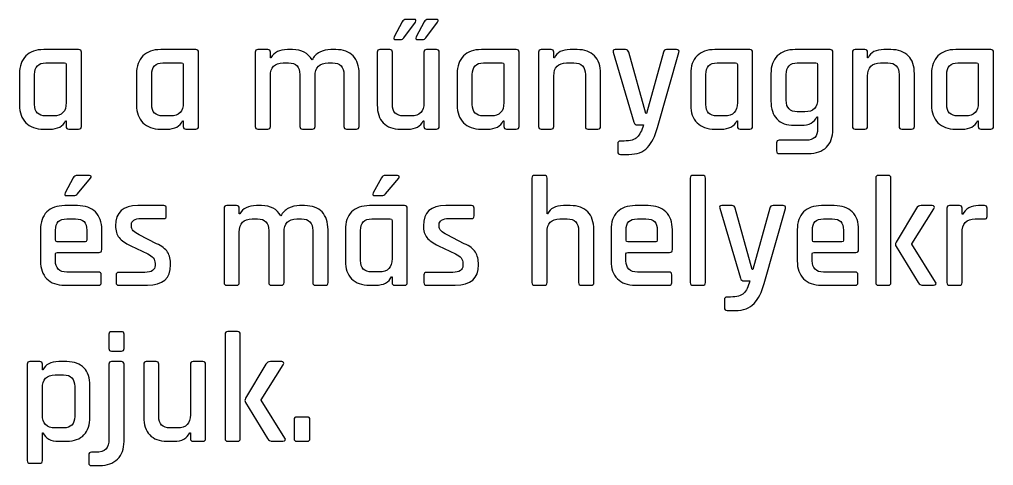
# Model space of a CAD drawing. Extents: x 5 to 177, y 88 to 167.
# Drawn here: x 111.56 to 140.18, y 107.85 to 120.96 of the extents above; entities that cross this region are included whole.
import ezdxf

# ---------------------------------------------------------------- set-up
doc = ezdxf.new("R2010")
doc.units = 0
doc.layers.add('Layer_1', color=7, linetype='CONTINUOUS')

msp = doc.modelspace()

# ---------------------------------------------------------------- linework, layer by layer
at = {"layer": 'Layer_1', "color": 7}
for points in [[(122.804702, 120.885064), (122.575396, 120.444644)], [(122.855411, 120.421491), (123.194408, 120.880102)], [(123.162438, 120.958376), (122.923763, 120.958376), (122.923763, 120.958376)], [(123.456237, 120.885064), (123.22197, 120.444644)], [(123.506397, 120.421491), (123.845947, 120.880102)], [(123.809015, 120.958376), (123.575298, 120.958376), (123.575298, 120.958376)], [(122.607366, 120.36637), (122.759501, 120.36637)], [(123.258902, 120.36637), (123.406075, 120.36637)], [(113.302852, 120.073124), (112.275386, 120.073124), (112.275386, 120.073124)], [(113.384982, 117.812039), (113.384982, 119.994853)], [(116.742436, 120.073124), (115.714969, 120.073124), (115.714969, 120.073124)], [(116.824565, 117.812039), (116.824565, 119.994853)], [(118.489786, 119.994853), (118.489786, 117.812039)], [(118.856345, 120.073124), (118.567508, 120.073124), (118.567508, 120.073124)], [(118.952258, 119.830038), (118.934619, 119.830038), (118.934619, 119.994853)], [(119.590013, 120.073124), (119.438428, 120.073124)], [(120.856155, 120.073124), (120.709532, 120.073124)], [(122.075442, 119.995403), (122.075442, 118.444835)], [(122.442551, 120.073124), (122.153714, 120.073124), (122.153714, 120.073124)], [(122.520273, 118.463574), (122.520273, 119.995403)], [(123.446867, 119.995403), (123.446867, 118.513736)], [(123.813976, 120.073124), (123.524589, 120.073124)], [(123.896106, 117.812039), (123.896106, 119.995403)], [(126.161602, 120.073124), (125.134686, 120.073124), (125.134686, 120.073124)], [(126.244285, 117.812039), (126.244285, 119.994853)], [(126.817549, 119.994853), (126.817549, 117.812039)], [(127.184658, 120.073124), (126.89582, 120.073124), (126.89582, 120.073124)], [(127.280568, 119.830038), (127.26293, 119.830038), (127.26293, 119.994853)], [(127.945885, 120.073124), (127.744141, 120.073124)], [(129.004771, 119.994853), (129.615517, 117.936061)], [(129.37188, 120.073124), (129.064853, 120.073124), (129.064853, 120.073124)], [(130.482027, 119.994853), (129.982076, 118.19734), (129.963333, 118.19734), (129.463382, 119.994853)], [(130.312253, 117.78448), (130.940638, 119.990442)], [(130.867325, 120.073124), (130.573529, 120.073124)], [(133.022577, 120.073124), (131.995664, 120.073124), (131.995664, 120.073124)], [(133.104709, 117.812039), (133.104709, 119.994853)], [(135.380126, 120.073124), (134.352659, 120.073124), (134.352659, 120.073124)], [(135.462258, 117.724948), (135.462258, 119.995403)], [(136.036073, 119.994853), (136.036073, 117.812039)], [(136.402631, 120.073124), (136.113794, 120.073124), (136.113794, 120.073124)], [(136.498542, 119.830038), (136.480903, 119.830038), (136.480903, 119.994853)], [(137.163858, 120.073124), (136.962114, 120.073124)], [(140.099079, 120.073124), (139.071615, 120.073124), (139.071615, 120.073124)], [(140.181211, 117.812039), (140.181211, 119.994853)], [(112.339326, 119.683415), (112.885031, 119.683415)], [(112.339326, 119.683415), (112.339326, 119.683415)], [(112.935743, 119.637114), (112.935743, 118.513736)], [(115.778909, 119.683415), (116.324614, 119.683415)], [(115.778909, 119.683415), (115.778909, 119.683415)], [(116.375327, 119.637114), (116.375327, 118.513736)], [(119.310548, 119.683415), (119.470952, 119.683415)], [(120.630707, 119.683415), (120.764102, 119.683415)], [(125.198629, 119.683415), (125.744331, 119.683415)], [(125.198629, 119.683415), (125.198629, 119.683415)], [(125.795044, 119.637114), (125.795044, 118.513736)], [(127.638858, 119.683415), (127.853832, 119.683415)], [(132.059604, 119.683415), (132.605309, 119.683415)], [(132.059604, 119.683415), (132.059604, 119.683415)], [(132.656021, 119.637114), (132.656021, 118.513736)], [(134.417153, 119.683415), (134.962305, 119.683415)], [(134.417153, 119.683415), (134.417153, 119.683415)], [(135.013017, 119.637664), (135.013017, 118.628389)], [(136.856831, 119.683415), (137.071806, 119.683415)], [(139.136106, 119.683415), (139.681258, 119.683415)], [(139.136106, 119.683415), (139.136106, 119.683415)], [(139.73197, 119.637114), (139.73197, 118.513736)], [(111.564318, 119.362057), (111.564318, 118.444835)], [(112.009149, 118.463574), (112.009149, 119.343868)], [(115.003902, 119.362057), (115.003902, 118.444835)], [(115.448732, 118.463574), (115.448732, 119.343868)], [(119.801129, 119.343868), (119.801129, 117.812039)], [(121.09428, 119.343868), (121.09428, 117.812039)], [(121.543521, 117.812039), (121.543521, 119.362057)], [(124.423619, 119.362057), (124.423619, 118.444835)], [(124.868452, 118.463574), (124.868452, 119.343868)], [(128.188971, 119.343868), (128.188971, 117.812039)], [(128.638763, 117.812039), (128.638763, 119.362057)], [(131.284596, 119.362057), (131.284596, 118.444835)], [(131.729426, 118.463574), (131.729426, 119.343868)], [(133.641592, 119.362057), (133.641592, 118.559487)], [(134.091384, 118.582638), (134.091384, 119.343868)], [(137.406944, 119.343868), (137.406944, 117.812039)], [(137.856736, 117.812039), (137.856736, 119.362057)], [(138.360548, 119.362057), (138.360548, 118.444835)], [(138.805928, 118.463574), (138.805928, 119.343868)], [(118.934619, 117.812039), (118.934619, 119.293706)], [(120.250368, 117.812039), (120.250368, 119.284336)], [(127.26293, 117.812039), (127.26293, 119.293706)], [(136.480903, 117.812039), (136.480903, 119.293706)], [(134.637089, 118.243091), (134.417153, 118.243091)], [(112.559812, 118.124027), (112.339326, 118.124027)], [(112.917551, 117.977404), (112.935743, 117.977404), (112.935743, 117.812039)], [(115.999395, 118.124027), (115.778909, 118.124027)], [(116.357135, 117.977404), (116.375327, 117.977404), (116.375327, 117.812039)], [(123.070936, 118.124027), (122.850453, 118.124027)], [(123.428675, 117.977404), (123.446867, 117.977404), (123.446867, 117.812039)], [(125.419115, 118.124027), (125.198629, 118.124027)], [(125.776855, 117.977404), (125.795044, 117.977404), (125.795044, 117.812039)], [(132.27954, 118.124027), (132.059604, 118.124027)], [(132.637279, 117.977404), (132.656021, 117.977404), (132.656021, 117.812039)], [(134.994825, 118.096465), (135.013017, 118.096465), (135.013017, 117.748099)], [(139.356042, 118.124027), (139.136106, 118.124027)], [(139.713781, 117.977404), (139.73197, 117.977404), (139.73197, 117.812039)], [(112.275386, 117.734318), (112.453979, 117.734318)], [(113.013465, 117.734318), (113.302852, 117.734318)], [(115.714969, 117.734318), (115.893562, 117.734318)], [(116.453048, 117.734318), (116.742436, 117.734318)], [(118.567508, 117.734318), (118.856345, 117.734318)], [(119.87885, 117.734318), (120.168238, 117.734318)], [(121.172001, 117.734318), (121.465797, 117.734318)], [(122.759501, 117.734318), (122.965103, 117.734318)], [(123.524589, 117.734318), (123.813976, 117.734318)], [(125.134686, 117.734318), (125.313282, 117.734318)], [(125.872765, 117.734318), (126.161602, 117.734318)], [(126.89582, 117.734318), (127.184658, 117.734318)], [(128.266692, 117.734318), (128.55608, 117.734318)], [(129.711427, 117.85779), (129.894982, 117.85779)], [(131.995664, 117.734318), (132.174257, 117.734318)], [(132.733742, 117.734318), (133.022577, 117.734318)], [(134.325651, 117.84897), (134.531806, 117.84897)], [(136.113794, 117.734318), (136.402631, 117.734318)], [(137.484666, 117.734318), (137.774053, 117.734318)], [(139.071615, 117.734318), (139.250759, 117.734318)], [(139.810242, 117.734318), (140.099079, 117.734318)], [(129.326129, 117.385398), (129.220846, 117.385398)], [(133.806957, 117.330827), (133.806957, 117.092152)], [(134.678428, 117.408549), (133.885229, 117.408549)], [(129.143125, 117.303268), (129.143125, 117.069001)], [(129.220846, 116.99128), (129.463382, 116.99128)], [(133.885229, 117.018839), (134.74678, 117.018839)], [(113.144653, 116.298952), (112.905977, 115.858533)], [(113.617045, 116.372265), (113.263714, 116.372265), (113.263714, 116.372265)], [(113.268125, 115.83538), (113.653423, 116.293991)], [(122.197814, 116.298952), (121.958585, 115.858533)], [(122.670203, 116.372265), (122.311914, 116.372265), (122.311914, 116.372265)], [(122.321286, 115.83538), (122.706584, 116.293991)], [(126.61856, 116.293991), (126.61856, 113.225928)], [(126.985669, 116.372265), (126.696831, 116.372265), (126.696831, 116.372265)], [(127.081579, 115.243927), (127.06339, 115.243927), (127.06339, 116.293991)], [(131.273573, 116.293991), (131.273573, 113.225928)], [(131.640131, 116.372265), (131.351844, 116.372265), (131.351844, 116.372265)], [(131.718403, 113.225928), (131.718403, 116.293991)], [(136.721785, 116.293991), (136.721785, 113.225928)], [(137.089444, 116.372265), (136.800057, 116.372265), (136.800057, 116.372265)], [(137.166615, 113.225928), (137.166615, 116.293991)], [(112.942909, 115.780259), (113.158434, 115.780259)], [(121.996067, 115.780259), (122.211592, 115.780259)], [(113.268125, 115.487013), (112.892197, 115.487013), (112.892197, 115.487013)], [(115.804267, 115.487013), (115.043037, 115.487013), (115.043037, 115.487013)], [(115.877577, 115.184395), (115.877577, 115.408742)], [(117.574771, 115.408742), (117.574771, 113.225928)], [(117.94188, 115.487013), (117.653043, 115.487013), (117.653043, 115.487013)], [(118.037791, 115.243927), (118.019601, 115.243927), (118.019601, 115.408742)], [(118.675548, 115.487013), (118.523964, 115.487013)], [(119.941137, 115.487013), (119.794514, 115.487013)], [(122.876358, 115.487013), (121.848894, 115.487013), (121.848894, 115.487013)], [(122.95849, 113.225928), (122.95849, 115.409292)], [(124.848056, 115.487013), (124.086826, 115.487013), (124.086826, 115.487013)], [(124.921368, 115.184395), (124.921368, 115.408742)], [(127.746345, 115.487013), (127.545152, 115.487013)], [(130.030031, 115.487013), (129.654653, 115.487013), (129.654653, 115.487013)], [(132.135674, 115.408742), (132.745869, 113.34995)], [(132.50223, 115.487013), (132.195203, 115.487013), (132.195203, 115.487013)], [(133.61293, 115.408742), (133.112978, 113.611229), (133.094236, 113.611229), (132.594285, 115.408742)], [(133.442603, 113.198369), (134.071541, 115.404331)], [(133.997677, 115.487013), (133.703881, 115.487013)], [(135.501944, 115.487013), (135.126016, 115.487013), (135.126016, 115.487013)], [(137.919023, 115.4137), (137.3182, 114.409387)], [(138.478508, 113.239709), (137.781219, 114.349305), (137.781219, 114.368047), (138.427796, 115.394961)], [(138.382595, 115.487013), (138.051867, 115.487013), (138.051867, 115.487013)], [(138.813094, 115.408742), (138.813094, 113.225928)], [(139.180203, 115.487013), (138.891368, 115.487013), (138.891368, 115.487013)], [(139.276116, 115.234557), (139.257924, 115.234557), (139.257924, 115.408742)], [(139.913871, 115.487013), (139.744097, 115.487013)], [(139.992145, 115.170617), (139.992145, 115.408742)], [(112.956687, 115.097304), (113.208593, 115.097304)], [(112.956687, 115.097304), (112.956687, 115.097304)], [(115.13509, 115.106123), (115.804267, 115.106123)], [(118.39608, 115.097304), (118.555934, 115.097304)], [(119.716242, 115.097304), (119.849084, 115.097304)], [(121.912834, 115.097304), (122.458536, 115.097304)], [(121.912834, 115.097304), (121.912834, 115.097304)], [(122.509249, 115.051553), (122.509249, 113.927625)], [(124.178881, 115.106123), (124.848056, 115.106123)], [(127.439318, 115.097304), (127.654843, 115.097304)], [(129.718593, 115.097304), (129.971049, 115.097304)], [(129.718593, 115.097304), (129.718593, 115.097304)], [(135.189956, 115.097304), (135.442412, 115.097304)], [(135.189956, 115.097304), (135.189956, 115.097304)], [(139.638814, 115.097304), (139.913871, 115.097304)], [(112.18168, 114.775946), (112.18168, 113.858724)], [(112.62651, 114.468919), (112.62651, 114.762165)], [(113.53877, 114.762165), (113.53877, 114.468919)], [(113.983603, 114.193862), (113.983603, 114.775946)], [(114.850664, 114.881779), (114.850664, 114.931939)], [(118.886661, 114.757757), (118.886661, 113.225928)], [(120.179812, 114.757757), (120.179812, 113.225928)], [(120.629053, 113.225928), (120.629053, 114.775946)], [(121.138377, 114.775946), (121.138377, 113.858724)], [(121.583207, 113.877463), (121.583207, 114.757757)], [(123.894452, 114.881779), (123.894452, 114.931939)], [(127.989982, 114.757757), (127.989982, 113.225928)], [(128.439223, 113.225928), (128.439223, 114.775946)], [(128.943585, 114.775946), (128.943585, 113.858724)], [(129.388416, 114.468919), (129.388416, 114.762165)], [(130.30123, 114.762165), (130.30123, 114.468919)], [(130.74606, 114.193312), (130.74606, 114.775946)], [(134.414949, 114.775946), (134.414949, 113.858724)], [(134.859779, 114.468919), (134.859779, 114.762165)], [(135.77259, 114.762165), (135.77259, 114.468919)], [(136.217423, 114.193312), (136.217423, 114.775946)], [(115.589293, 114.368047), (115.08438, 114.624912)], [(118.019601, 113.225928), (118.019601, 114.707594)], [(119.335903, 113.225928), (119.335903, 114.698225)], [(124.633081, 114.368047), (124.128169, 114.624912)], [(127.06339, 113.225928), (127.06339, 114.707594)], [(139.257924, 113.225928), (139.257924, 114.680035)], [(113.493019, 114.423168), (112.672261, 114.423168)], [(114.831924, 114.303554), (115.331875, 114.065429)], [(123.875713, 114.303554), (124.375664, 114.065429)], [(130.255478, 114.422618), (129.434167, 114.422618)], [(135.726842, 114.422618), (134.90608, 114.422618)], [(137.3182, 114.285365), (137.964774, 113.225928)], [(112.621548, 113.868093), (112.621548, 114.065429)], [(112.672261, 114.11118), (113.901471, 114.11118)], [(129.383454, 113.868093), (129.383454, 114.065429)], [(129.434167, 114.11118), (130.663377, 114.11118)], [(134.854817, 113.868093), (134.854817, 114.065429)], [(134.90608, 114.11118), (136.13474, 114.11118)], [(115.547953, 113.785411), (115.547953, 113.73029)], [(124.591741, 113.785411), (124.591741, 113.73029)], [(113.882729, 113.533508), (112.956687, 113.533508)], [(113.965411, 113.221519), (113.965411, 113.450825)], [(114.401425, 113.450825), (114.401425, 113.225928)], [(115.249743, 113.524135), (114.479146, 113.524135)], [(122.13332, 113.537916), (121.912834, 113.537916)], [(122.49106, 113.391293), (122.509249, 113.391293), (122.509249, 113.225928)], [(123.445214, 113.450825), (123.445214, 113.225928)], [(124.292981, 113.524135), (123.522935, 113.524135)], [(130.645188, 113.532954), (129.718593, 113.532954)], [(130.727868, 113.221519), (130.727868, 113.450825)], [(136.116548, 113.532954), (135.189956, 113.532954)], [(136.199231, 113.221519), (136.199231, 113.450825)], [(112.892197, 113.148207), (113.882729, 113.148207)], [(114.479146, 113.148207), (115.323056, 113.148207)], [(117.653043, 113.148207), (117.94188, 113.148207)], [(118.964383, 113.148207), (119.25322, 113.148207)], [(120.257536, 113.148207), (120.550782, 113.148207)], [(121.848894, 113.148207), (122.027487, 113.148207)], [(122.58697, 113.148207), (122.876358, 113.148207)], [(123.522935, 113.148207), (124.366844, 113.148207)], [(126.696831, 113.148207), (126.985669, 113.148207)], [(128.067703, 113.148207), (128.356541, 113.148207)], [(129.654653, 113.148207), (130.645188, 113.148207)], [(131.351844, 113.148207), (131.640131, 113.148207)], [(132.84178, 113.271679), (133.025885, 113.271679)], [(135.126016, 113.148207), (136.116548, 113.148207)], [(136.800057, 113.148207), (137.089444, 113.148207)], [(138.120769, 113.148207), (138.418976, 113.148207)], [(138.891368, 113.148207), (139.180203, 113.148207)], [(132.456479, 112.799287), (132.351749, 112.799287)], [(132.273477, 112.717157), (132.273477, 112.48289)], [(132.351749, 112.405169), (132.594285, 112.405169)], [(114.190309, 111.70788), (114.190309, 111.290611)], [(114.561826, 111.781193), (114.263619, 111.781193), (114.263619, 111.781193)], [(114.635139, 111.290611), (114.635139, 111.70788)], [(117.606741, 111.70788), (117.606741, 108.639817)], [(117.97385, 111.786154), (117.685013, 111.786154), (117.685013, 111.786154)], [(118.051572, 108.639817), (118.051572, 111.70788)], [(114.263619, 111.21289), (114.561826, 111.21289)], [(111.79197, 110.822631), (111.79197, 107.993243)], [(112.159079, 110.900902), (111.870242, 110.900902), (111.870242, 110.900902)], [(112.254992, 110.657816), (112.2368, 110.657816), (112.2368, 110.822631)], [(112.952279, 110.900902), (112.718562, 110.900902)], [(114.190309, 110.822631), (114.190309, 108.635408)], [(114.556867, 110.900902), (114.26858, 110.900902), (114.26858, 110.900902)], [(114.635139, 108.557134), (114.635139, 110.822631)], [(115.213364, 110.822631), (115.213364, 109.272612)], [(115.579923, 110.900902), (115.290535, 110.900902), (115.290535, 110.900902)], [(115.657644, 109.291352), (115.657644, 110.822631)], [(116.584236, 110.822631), (116.584236, 109.341514)], [(116.950795, 110.900902), (116.662508, 110.900902)], [(117.034028, 108.639817), (117.034028, 110.822631)], [(118.803979, 110.827589), (118.203156, 109.823276)], [(119.363465, 108.653598), (118.666175, 109.763194), (118.666175, 109.781936), (119.312752, 110.80885)], [(119.267551, 110.900902), (118.936824, 110.900902), (118.936824, 110.900902)], [(112.612729, 110.511193), (112.855815, 110.511193)], [(112.612729, 110.511193), (112.612729, 110.511193)], [(113.635234, 109.272612), (113.635234, 110.189835)], [(112.2368, 109.341514), (112.2368, 110.120933)], [(113.185993, 110.171645), (113.185993, 109.291352)], [(118.203156, 109.699253), (118.84973, 108.639817)], [(119.63411, 109.1993), (119.63411, 108.639817)], [(120.023819, 109.272612), (119.711831, 109.272612), (119.711831, 109.272612)], [(120.097132, 108.639817), (120.097132, 109.1993)], [(112.2368, 107.993243), (112.2368, 108.805182), (112.254992, 108.805182)], [(112.855815, 108.951805), (112.612729, 108.951805)], [(116.208308, 108.951805), (115.988372, 108.951805)], [(116.565494, 108.805182), (116.584236, 108.805182), (116.584236, 108.639817)], [(112.718562, 108.562095), (112.952279, 108.562095)], [(115.896319, 108.562095), (116.103025, 108.562095)], [(116.662508, 108.562095), (116.950795, 108.562095)], [(117.685013, 108.562095), (117.97385, 108.562095)], [(119.005725, 108.562095), (119.303933, 108.562095)], [(119.711831, 108.562095), (120.023819, 108.562095)], [(113.795638, 108.236326), (113.676577, 108.236326)], [(111.870242, 107.915519), (112.159079, 107.915519)], [(113.598302, 108.158055), (113.598302, 107.924341)], [(113.676577, 107.846617), (113.91966, 107.846617)]]:
    msp.add_lwpolyline(points, dxfattribs=at)
for points in [[(122.923763, 120.958376), (122.871905, 120.958376), (122.832571, 120.933747), (122.804702, 120.885064)], [(123.194408, 120.880102), (123.228278, 120.931963), (123.217472, 120.958376), (123.162438, 120.958376)], [(123.575298, 120.958376), (123.51709, 120.958376), (123.477757, 120.933747), (123.456237, 120.885064)], [(123.845947, 120.880102), (123.879108, 120.931963), (123.867223, 120.958376), (123.809015, 120.958376)], [(122.575396, 120.444644), (122.54788, 120.392433), (122.55833, 120.36637), (122.607366, 120.36637)], [(122.759501, 120.36637), (122.799012, 120.36637), (122.83107, 120.384805), (122.855411, 120.421491)], [(123.22197, 120.444644), (123.197628, 120.392433), (123.209866, 120.36637), (123.258902, 120.36637)], [(123.406075, 120.36637), (123.445589, 120.36637), (123.479233, 120.384805), (123.506397, 120.421491)], [(112.275386, 120.073124), (112.048902, 120.073124), (111.874102, 120.011191), (111.75063, 119.887366)], [(113.384982, 119.994853), (113.384982, 120.046711), (113.357886, 120.073124), (113.302852, 120.073124)], [(115.714969, 120.073124), (115.488486, 120.073124), (115.313686, 120.011191), (115.190214, 119.887366)], [(116.824565, 119.994853), (116.824565, 120.046711), (116.797469, 120.073124), (116.742436, 120.073124)], [(118.567508, 120.073124), (118.515297, 120.073124), (118.489786, 120.046711), (118.489786, 119.994853)], [(118.934619, 119.994853), (118.934617, 120.046711), (118.907851, 120.073124), (118.856345, 120.073124)], [(119.438428, 120.073124), (119.203126, 120.073124), (119.040806, 119.991963), (118.952258, 119.830038)], [(120.158868, 119.770506), (120.04598, 119.972295), (119.856007, 120.073124), (119.590013, 120.073124)], [(120.383763, 119.994853), (120.282868, 119.942994), (120.207905, 119.868225), (120.158868, 119.770506)], [(120.709532, 120.073124), (120.593115, 120.073124), (120.484305, 120.046711), (120.383763, 119.994853)], [(121.367132, 119.887366), (121.249305, 120.011191), (121.07911, 120.073124), (120.856155, 120.073124)], [(122.153714, 120.073124), (122.101503, 120.073124), (122.075442, 120.047261), (122.075442, 119.995403)], [(122.520273, 119.995403), (122.520273, 120.047261), (122.494762, 120.073124), (122.442551, 120.073124)], [(123.524589, 120.073124), (123.47273, 120.073124), (123.446867, 120.047261), (123.446867, 119.995403)], [(123.896106, 119.995403), (123.896106, 120.047261), (123.86901, 120.073124), (123.813976, 120.073124)], [(125.134686, 120.073124), (124.908203, 120.073124), (124.732852, 120.011191), (124.60938, 119.887366)], [(126.244285, 119.994853), (126.244285, 120.046711), (126.216636, 120.073124), (126.161602, 120.073124)], [(126.89582, 120.073124), (126.843609, 120.073124), (126.817549, 120.046711), (126.817549, 119.994853)], [(127.26293, 119.994853), (127.26293, 120.046711), (127.236164, 120.073124), (127.184658, 120.073124)], [(127.744141, 120.073124), (127.508485, 120.073124), (127.353946, 119.991963), (127.280568, 119.830038)], [(128.459066, 119.88957), (128.339827, 120.011984), (128.169193, 120.073124), (127.945885, 120.073124)], [(129.064853, 120.073124), (129.012995, 120.073124), (128.992777, 120.046711), (129.004771, 119.994853)], [(129.463382, 119.994853), (129.451388, 120.046711), (129.420916, 120.073124), (129.37188, 120.073124)], [(130.573529, 120.073124), (130.52167, 120.073124), (130.490846, 120.046711), (130.482027, 119.994853)], [(130.940638, 119.990442), (130.949457, 120.045475), (130.925181, 120.073124), (130.867325, 120.073124)], [(131.995664, 120.073124), (131.76918, 120.073124), (131.593827, 120.011191), (131.470355, 119.887366)], [(133.104709, 119.994853), (133.104709, 120.046711), (133.07761, 120.073124), (133.022577, 120.073124)], [(134.352659, 120.073124), (134.129351, 120.073124), (133.955147, 120.011191), (133.829558, 119.887366)], [(135.462258, 119.995403), (135.462258, 120.047261), (135.435159, 120.073124), (135.380126, 120.073124)], [(136.113794, 120.073124), (136.061583, 120.073124), (136.036073, 120.046711), (136.036073, 119.994853)], [(136.480903, 119.994853), (136.480903, 120.046711), (136.454137, 120.073124), (136.402631, 120.073124)], [(136.962114, 120.073124), (136.726459, 120.073124), (136.571919, 119.991963), (136.498542, 119.830038)], [(137.67704, 119.88957), (137.557801, 120.011984), (137.387166, 120.073124), (137.163858, 120.073124)], [(139.071615, 120.073124), (138.845132, 120.073124), (138.670329, 120.011191), (138.546857, 119.887366)], [(140.181211, 119.994853), (140.181211, 120.046711), (140.154112, 120.073124), (140.099079, 120.073124)], [(111.75063, 119.887366), (111.626452, 119.763188), (111.564318, 119.588187), (111.564318, 119.362057)], [(112.009149, 119.343868), (112.009149, 119.569998), (112.119193, 119.683415), (112.339326, 119.683415)], [(112.885031, 119.683415), (112.918898, 119.683415), (112.935743, 119.667452), (112.935743, 119.637114)], [(115.190214, 119.887366), (115.066036, 119.763188), (115.003902, 119.588187), (115.003902, 119.362057)], [(115.448732, 119.343868), (115.448732, 119.569998), (115.558776, 119.683415), (115.778909, 119.683415)], [(116.324614, 119.683415), (116.358481, 119.683415), (116.375327, 119.667452), (116.375327, 119.637114)], [(118.934619, 119.293706), (118.934619, 119.553703), (119.059723, 119.683415), (119.310548, 119.683415)], [(119.470952, 119.683415), (119.691085, 119.683415), (119.801129, 119.569998), (119.801129, 119.343868)], [(120.250368, 119.284336), (120.250368, 119.55033), (120.377413, 119.683415), (120.630707, 119.683415)], [(120.764102, 119.683415), (120.984236, 119.683415), (121.09428, 119.569998), (121.09428, 119.343868)], [(121.543521, 119.362057), (121.543521, 119.588187), (121.484607, 119.763188), (121.367132, 119.887366)], [(124.60938, 119.887366), (124.485202, 119.763188), (124.423619, 119.588187), (124.423619, 119.362057)], [(124.868452, 119.343868), (124.868452, 119.569998), (124.978496, 119.683415), (125.198629, 119.683415)], [(125.744331, 119.683415), (125.778198, 119.683415), (125.795044, 119.667452), (125.795044, 119.637114)], [(127.26293, 119.293706), (127.26293, 119.553703), (127.388033, 119.683415), (127.638858, 119.683415)], [(127.853832, 119.683415), (128.077141, 119.683415), (128.188971, 119.569998), (128.188971, 119.343868)], [(128.638763, 119.362057), (128.638763, 119.591362), (128.578305, 119.767156), (128.459066, 119.88957)], [(131.470355, 119.887366), (131.346177, 119.763188), (131.284596, 119.588187), (131.284596, 119.362057)], [(131.729426, 119.343868), (131.729426, 119.569998), (131.83947, 119.683415), (132.059604, 119.683415)], [(132.605309, 119.683415), (132.639175, 119.683415), (132.656021, 119.667452), (132.656021, 119.637114)], [(133.829558, 119.887366), (133.704322, 119.763541), (133.641592, 119.588187), (133.641592, 119.362057)], [(134.091384, 119.343868), (134.091384, 119.569998), (134.199842, 119.683415), (134.417153, 119.683415)], [(134.962305, 119.683415), (134.996171, 119.683415), (135.013017, 119.668003), (135.013017, 119.637664)], [(136.480903, 119.293706), (136.480903, 119.553703), (136.606006, 119.683415), (136.856831, 119.683415)], [(137.071806, 119.683415), (137.295114, 119.683415), (137.406944, 119.569998), (137.406944, 119.343868)], [(137.856736, 119.362057), (137.856736, 119.591362), (137.796278, 119.767156), (137.67704, 119.88957)], [(138.546857, 119.887366), (138.422679, 119.763188), (138.360548, 119.588187), (138.360548, 119.362057)], [(138.805928, 119.343868), (138.805928, 119.569998), (138.915973, 119.683415), (139.136106, 119.683415)], [(139.681258, 119.683415), (139.715124, 119.683415), (139.73197, 119.667452), (139.73197, 119.637114)], [(112.935743, 118.513736), (112.935743, 118.253739), (112.810637, 118.124027), (112.559812, 118.124027)], [(116.375327, 118.513736), (116.375327, 118.253739), (116.25022, 118.124027), (115.999395, 118.124027)], [(123.446867, 118.513736), (123.446867, 118.253739), (123.321408, 118.124027), (123.070936, 118.124027)], [(125.795044, 118.513736), (125.795044, 118.253739), (125.66994, 118.124027), (125.419115, 118.124027)], [(132.656021, 118.513736), (132.656021, 118.253739), (132.530365, 118.124027), (132.27954, 118.124027)], [(133.641592, 118.559487), (133.641592, 118.333357), (133.700706, 118.158004), (133.818534, 118.034179)], [(134.417153, 118.243091), (134.199842, 118.243091), (134.091384, 118.356508), (134.091384, 118.582638)], [(135.013017, 118.628389), (135.013017, 118.371567), (134.887561, 118.243091), (134.637089, 118.243091)], [(139.73197, 118.513736), (139.73197, 118.253739), (139.606867, 118.124027), (139.356042, 118.124027)], [(111.564318, 118.444835), (111.564318, 118.221526), (111.626452, 118.047519), (111.75063, 117.922283)], [(112.339326, 118.124027), (112.119193, 118.124027), (112.009149, 118.237091), (112.009149, 118.463574)], [(115.003902, 118.444835), (115.003902, 118.221526), (115.066036, 118.047519), (115.190214, 117.922283)], [(115.778909, 118.124027), (115.558776, 118.124027), (115.448732, 118.237091), (115.448732, 118.463574)], [(122.075442, 118.444835), (122.075442, 118.218351), (122.134554, 118.043351), (122.252382, 117.919526)], [(122.850453, 118.124027), (122.630319, 118.124027), (122.520273, 118.237091), (122.520273, 118.463574)], [(124.423619, 118.444835), (124.423619, 118.221526), (124.485202, 118.047519), (124.60938, 117.922283)], [(125.198629, 118.124027), (124.978496, 118.124027), (124.868452, 118.237094), (124.868452, 118.463574)], [(131.284596, 118.444835), (131.284596, 118.221526), (131.346177, 118.047519), (131.470355, 117.922283)], [(132.059604, 118.124027), (131.83947, 118.124027), (131.729426, 118.237094), (131.729426, 118.463574)], [(138.360548, 118.444835), (138.360548, 118.221526), (138.422679, 118.047519), (138.546857, 117.922283)], [(139.136106, 118.124027), (138.915973, 118.124027), (138.805928, 118.237094), (138.805928, 118.463574)], [(111.75063, 117.922283), (111.874102, 117.797047), (112.048902, 117.734318), (112.275386, 117.734318)], [(112.453979, 117.734318), (112.689282, 117.734318), (112.844174, 117.815479), (112.917551, 117.977404)], [(115.190214, 117.922283), (115.313686, 117.797047), (115.488486, 117.734318), (115.714969, 117.734318)], [(115.893562, 117.734318), (116.128865, 117.734318), (116.283757, 117.815479), (116.357135, 117.977404)], [(122.252382, 117.919526), (122.369857, 117.795701), (122.539015, 117.734318), (122.759501, 117.734318)], [(122.965103, 117.734318), (123.200408, 117.734318), (123.355298, 117.815126), (123.428675, 117.977404)], [(124.60938, 117.922283), (124.732852, 117.797047), (124.908203, 117.734318), (125.134686, 117.734318)], [(125.313282, 117.734318), (125.548585, 117.734318), (125.703477, 117.815479), (125.776855, 117.977404)], [(129.615517, 117.936061), (129.633509, 117.88385), (129.665566, 117.85779), (129.711427, 117.85779)], [(131.470355, 117.922283), (131.593827, 117.797047), (131.76918, 117.734318), (131.995664, 117.734318)], [(132.174257, 117.734318), (132.409559, 117.734318), (132.563901, 117.815479), (132.637279, 117.977404)], [(133.818534, 118.034179), (133.936009, 117.910354), (134.105517, 117.84897), (134.325651, 117.84897)], [(134.531806, 117.84897), (134.763933, 117.84897), (134.918275, 117.931365), (134.994825, 118.096465)], [(138.546857, 117.922283), (138.670329, 117.797047), (138.845132, 117.734318), (139.071615, 117.734318)], [(139.250759, 117.734318), (139.486061, 117.734318), (139.640403, 117.815479), (139.713781, 117.977404)], [(112.935743, 117.812039), (112.935743, 117.760181), (112.961253, 117.734318), (113.013465, 117.734318)], [(113.302852, 117.734318), (113.357886, 117.734318), (113.384982, 117.760181), (113.384982, 117.812039)], [(116.375327, 117.812039), (116.375327, 117.760181), (116.400837, 117.734318), (116.453048, 117.734318)], [(116.742436, 117.734318), (116.797469, 117.734318), (116.824565, 117.760181), (116.824565, 117.812039)], [(118.489786, 117.812039), (118.489786, 117.760181), (118.515297, 117.734318), (118.567508, 117.734318)], [(118.856345, 117.734318), (118.907851, 117.734318), (118.934619, 117.760181), (118.934619, 117.812039)], [(119.801129, 117.812039), (119.801129, 117.760181), (119.826992, 117.734318), (119.87885, 117.734318)], [(120.168238, 117.734318), (120.223272, 117.734318), (120.250368, 117.760181), (120.250368, 117.812039)], [(121.09428, 117.812039), (121.09428, 117.760181), (121.120143, 117.734318), (121.172001, 117.734318)], [(121.465797, 117.734318), (121.518011, 117.734318), (121.543521, 117.760181), (121.543521, 117.812039)], [(123.446867, 117.812039), (123.446867, 117.760181), (123.47273, 117.734318), (123.524589, 117.734318)], [(123.813976, 117.734318), (123.86901, 117.734318), (123.896106, 117.760181), (123.896106, 117.812039)], [(125.795044, 117.812039), (125.795044, 117.760181), (125.820554, 117.734318), (125.872765, 117.734318)], [(126.161602, 117.734318), (126.216636, 117.734318), (126.244285, 117.760181), (126.244285, 117.812039)], [(126.817549, 117.812039), (126.817549, 117.760181), (126.843609, 117.734318), (126.89582, 117.734318)], [(127.184658, 117.734318), (127.236164, 117.734318), (127.26293, 117.760181), (127.26293, 117.812039)], [(128.188971, 117.812039), (128.188971, 117.760181), (128.214834, 117.734318), (128.266692, 117.734318)], [(128.55608, 117.734318), (128.611114, 117.734318), (128.638763, 117.760181), (128.638763, 117.812039)], [(129.894982, 117.85779), (129.845946, 117.689515), (129.785245, 117.56902), (129.713632, 117.495642)], [(130.014046, 117.195228), (130.142457, 117.331048), (130.24205, 117.527658), (130.312253, 117.78448)], [(132.656021, 117.812039), (132.656021, 117.760181), (132.681531, 117.734318), (132.733742, 117.734318)], [(133.022577, 117.734318), (133.07761, 117.734318), (133.104709, 117.760181), (133.104709, 117.812039)], [(135.013017, 117.748099), (135.013017, 117.521968), (134.901384, 117.408549), (134.678428, 117.408549)], [(135.272089, 117.204048), (135.399089, 117.327873), (135.462258, 117.50164), (135.462258, 117.724948)], [(136.036073, 117.812039), (136.036073, 117.760181), (136.061583, 117.734318), (136.113794, 117.734318)], [(136.402631, 117.734318), (136.454137, 117.734318), (136.480903, 117.760181), (136.480903, 117.812039)], [(137.406944, 117.812039), (137.406944, 117.760181), (137.432807, 117.734318), (137.484666, 117.734318)], [(137.774053, 117.734318), (137.829087, 117.734318), (137.856736, 117.760181), (137.856736, 117.812039)], [(139.73197, 117.812039), (139.73197, 117.760181), (139.758031, 117.734318), (139.810242, 117.734318)], [(140.099079, 117.734318), (140.154112, 117.734318), (140.181211, 117.760181), (140.181211, 117.812039)], [(129.220846, 117.385398), (129.168635, 117.385398), (129.143125, 117.358302), (129.143125, 117.303268)], [(129.713632, 117.495642), (129.641665, 117.422265), (129.512749, 117.385398), (129.326129, 117.385398)], [(133.885229, 117.408549), (133.833018, 117.408549), (133.806957, 117.382686), (133.806957, 117.330827)], [(129.143125, 117.069001), (129.143125, 117.017143), (129.168635, 116.99128), (129.220846, 116.99128)], [(129.463382, 116.99128), (129.702213, 116.99128), (129.885282, 117.059056), (130.014046, 117.195228)], [(133.806957, 117.092152), (133.806957, 117.043116), (133.833018, 117.018839), (133.885229, 117.018839)], [(134.74678, 117.018839), (134.970088, 117.018839), (135.145089, 117.080223), (135.272089, 117.204048)], [(113.263714, 116.372265), (113.208683, 116.372265), (113.168994, 116.347636), (113.144653, 116.298952)], [(113.669408, 116.351319), (113.662003, 116.365077), (113.644561, 116.372265), (113.617045, 116.372265)], [(113.653423, 116.293991), (113.671768, 116.318335), (113.677172, 116.33756), (113.669408, 116.351319)], [(122.311914, 116.372265), (122.257233, 116.372265), (122.218978, 116.347636), (122.197814, 116.298952)], [(122.718158, 116.351319), (122.710397, 116.365077), (122.694545, 116.372265), (122.670203, 116.372265)], [(122.706584, 116.293991), (122.722107, 116.318335), (122.725922, 116.33756), (122.718158, 116.351319)], [(126.696831, 116.372265), (126.64462, 116.372265), (126.61856, 116.345849), (126.61856, 116.293991)], [(127.06339, 116.293991), (127.06339, 116.345852), (127.037174, 116.372265), (126.985669, 116.372265)], [(131.351844, 116.372265), (131.299633, 116.372265), (131.273573, 116.345849), (131.273573, 116.293991)], [(131.718403, 116.293991), (131.718403, 116.345852), (131.69199, 116.372265), (131.640131, 116.372265)], [(136.800057, 116.372265), (136.748198, 116.372265), (136.721785, 116.346202), (136.721785, 116.293991)], [(137.166615, 116.293991), (137.166615, 116.346205), (137.14095, 116.372265), (137.089444, 116.372265)], [(112.905977, 115.858533), (112.878461, 115.806322), (112.890698, 115.780259), (112.942909, 115.780259)], [(113.158434, 115.780259), (113.204295, 115.780259), (113.240961, 115.798691), (113.268125, 115.83538)], [(121.958585, 115.858533), (121.934244, 115.806322), (121.947031, 115.780259), (121.996067, 115.780259)], [(122.211592, 115.780259), (122.257453, 115.780259), (122.293769, 115.798691), (122.321286, 115.83538)], [(112.892197, 115.487013), (112.666066, 115.487013), (112.491263, 115.42508), (112.367438, 115.301255)], [(113.795638, 115.301255), (113.670049, 115.42508), (113.494256, 115.487013), (113.268125, 115.487013)], [(115.043037, 115.487013), (114.605946, 115.487013), (114.387644, 115.289966), (114.387644, 114.89556)], [(115.877577, 115.408742), (115.877577, 115.4606), (115.853303, 115.487013), (115.804267, 115.487013)], [(117.653043, 115.487013), (117.600832, 115.487013), (117.574771, 115.4606), (117.574771, 115.408742)], [(118.019601, 115.408742), (118.019601, 115.4606), (117.993386, 115.487013), (117.94188, 115.487013)], [(118.523964, 115.487013), (118.288661, 115.487013), (118.126338, 115.405852), (118.037791, 115.243927)], [(119.24385, 115.184395), (119.130961, 115.386184), (118.941542, 115.487013), (118.675548, 115.487013)], [(119.469298, 115.408742), (119.368403, 115.356883), (119.292886, 115.282114), (119.24385, 115.184395)], [(119.794514, 115.487013), (119.678097, 115.487013), (119.56984, 115.4606), (119.469298, 115.408742)], [(120.452665, 115.301255), (120.334837, 115.42508), (120.164092, 115.487013), (119.941137, 115.487013)], [(121.848894, 115.487013), (121.622411, 115.487013), (121.44741, 115.42508), (121.323585, 115.301255)], [(122.95849, 115.409292), (122.95849, 115.46115), (122.931391, 115.487013), (122.876358, 115.487013)], [(124.086826, 115.487013), (123.649734, 115.487013), (123.431433, 115.289966), (123.431433, 114.89556)], [(124.921368, 115.408742), (124.921368, 115.4606), (124.897092, 115.487013), (124.848056, 115.487013)], [(127.545152, 115.487013), (127.309496, 115.487013), (127.154957, 115.405852), (127.081579, 115.243927)], [(128.260077, 115.303459), (128.140838, 115.425873), (127.969653, 115.487013), (127.746345, 115.487013)], [(129.654653, 115.487013), (129.428169, 115.487013), (129.252816, 115.42508), (129.129344, 115.301255)], [(130.558094, 115.301255), (130.432505, 115.42508), (130.256514, 115.487013), (130.030031, 115.487013)], [(132.195203, 115.487013), (132.143345, 115.487013), (132.12368, 115.4606), (132.135674, 115.408742)], [(132.594285, 115.408742), (132.582291, 115.4606), (132.551266, 115.487013), (132.50223, 115.487013)], [(133.703881, 115.487013), (133.652023, 115.487013), (133.621749, 115.4606), (133.61293, 115.408742)], [(134.071541, 115.404331), (134.08036, 115.459364), (134.055533, 115.487013), (133.997677, 115.487013)], [(135.126016, 115.487013), (134.899533, 115.487013), (134.72473, 115.42508), (134.601258, 115.301255)], [(136.029457, 115.301255), (135.903868, 115.42508), (135.728428, 115.487013), (135.501944, 115.487013)], [(138.051867, 115.487013), (137.990837, 115.487013), (137.946539, 115.462736), (137.919023, 115.4137)], [(138.43937, 115.461658), (138.428434, 115.478239), (138.409759, 115.487013), (138.382595, 115.487013)], [(138.427796, 115.394961), (138.44614, 115.422477), (138.449953, 115.444725), (138.43937, 115.461658)], [(138.891368, 115.487013), (138.839157, 115.487013), (138.813094, 115.4606), (138.813094, 115.408742)], [(139.257924, 115.408742), (139.257924, 115.4606), (139.231709, 115.487013), (139.180203, 115.487013)], [(139.453056, 115.418111), (139.365919, 115.37225), (139.306808, 115.310757), (139.276116, 115.234557)], [(139.744097, 115.487013), (139.636853, 115.487013), (139.540544, 115.463973), (139.453056, 115.418111)], [(139.992145, 115.408742), (139.992145, 115.4606), (139.965729, 115.487013), (139.913871, 115.487013)], [(112.367438, 115.301255), (112.24326, 115.17743), (112.18168, 115.002076), (112.18168, 114.775946)], [(112.704231, 115.016825), (112.756442, 115.070448), (112.840623, 115.097304), (112.956687, 115.097304)], [(113.208593, 115.097304), (113.32501, 115.097304), (113.408838, 115.070448), (113.461049, 115.016825)], [(113.983603, 114.775946), (113.983603, 115.002076), (113.920874, 115.17743), (113.795638, 115.301255)], [(114.850664, 114.931939), (114.850664, 114.983797), (114.87494, 115.026065), (114.923976, 115.058168)], [(114.923976, 115.058168), (114.973013, 115.089918), (115.043015, 115.106123), (115.13509, 115.106123)], [(115.804267, 115.106123), (115.853303, 115.106123), (115.877577, 115.132536), (115.877577, 115.184395)], [(118.019601, 114.707594), (118.019601, 114.967592), (118.145255, 115.097304), (118.39608, 115.097304)], [(118.555934, 115.097304), (118.776067, 115.097304), (118.886661, 114.983887), (118.886661, 114.757757)], [(119.335903, 114.698225), (119.335903, 114.964219), (119.462948, 115.097304), (119.716242, 115.097304)], [(119.849084, 115.097304), (120.069218, 115.097304), (120.179812, 114.983887), (120.179812, 114.757757)], [(120.629053, 114.775946), (120.629053, 115.002076), (120.57014, 115.177077), (120.452665, 115.301255)], [(121.323585, 115.301255), (121.19976, 115.17743), (121.138377, 115.002076), (121.138377, 114.775946)], [(121.583207, 114.757757), (121.583207, 114.983887), (121.692701, 115.097304), (121.912834, 115.097304)], [(122.458536, 115.097304), (122.492403, 115.097304), (122.509249, 115.081892), (122.509249, 115.051553)], [(123.894452, 114.931939), (123.894452, 114.983797), (123.918729, 115.026065), (123.967765, 115.058168)], [(123.967765, 115.058168), (124.016801, 115.089918), (124.086806, 115.106123), (124.178881, 115.106123)], [(124.848056, 115.106123), (124.897092, 115.106123), (124.921368, 115.132536), (124.921368, 115.184395)], [(127.06339, 114.707594), (127.06339, 114.967592), (127.188493, 115.097304), (127.439318, 115.097304)], [(127.654843, 115.097304), (127.878151, 115.097304), (127.989982, 114.983887), (127.989982, 114.757757)], [(128.439223, 114.775946), (128.439223, 115.005251), (128.379316, 115.181045), (128.260077, 115.303459)], [(129.129344, 115.301255), (129.005166, 115.17743), (128.943585, 115.002429), (128.943585, 114.775946)], [(129.466687, 115.016825), (129.518545, 115.070095), (129.602529, 115.097304), (129.718593, 115.097304)], [(129.971049, 115.097304), (130.087466, 115.097304), (130.171097, 115.070095), (130.222955, 115.016825)], [(130.74606, 114.775946), (130.74606, 115.002429), (130.68333, 115.17743), (130.558094, 115.301255)], [(134.601258, 115.301255), (134.47708, 115.17743), (134.414949, 115.002429), (134.414949, 114.775946)], [(134.93805, 115.016825), (134.989909, 115.070095), (135.073892, 115.097304), (135.189956, 115.097304)], [(135.442412, 115.097304), (135.558829, 115.097304), (135.64301, 115.070095), (135.694869, 115.016825)], [(136.217423, 114.775946), (136.217423, 115.002429), (136.154693, 115.17743), (136.029457, 115.301255)], [(139.257924, 114.680035), (139.257924, 114.958021), (139.384814, 115.097304), (139.638814, 115.097304)], [(139.913871, 115.097304), (139.965729, 115.088132), (139.992145, 115.112408), (139.992145, 115.170617)], [(112.62651, 114.762165), (112.62651, 114.878229), (112.652373, 114.963556), (112.704231, 115.016825)], [(113.461049, 115.016825), (113.512555, 114.963556), (113.53877, 114.878229), (113.53877, 114.762165)], [(114.387644, 114.89556), (114.387644, 114.751627), (114.422722, 114.635187), (114.492924, 114.54664)], [(115.08438, 114.624912), (114.928805, 114.69829), (114.850664, 114.78406), (114.850664, 114.881779)], [(123.431433, 114.89556), (123.431433, 114.751627), (123.466513, 114.635187), (123.536716, 114.54664)], [(124.128169, 114.624912), (123.972594, 114.69829), (123.894452, 114.78406), (123.894452, 114.881779)], [(129.388416, 114.762165), (129.388416, 114.878582), (129.414476, 114.963203), (129.466687, 115.016825)], [(130.222955, 115.016825), (130.274814, 114.963203), (130.30123, 114.878582), (130.30123, 114.762165)], [(134.859779, 114.762165), (134.859779, 114.878582), (134.885839, 114.963203), (134.93805, 115.016825)], [(135.694869, 115.016825), (135.746727, 114.963203), (135.77259, 114.878582), (135.77259, 114.762165)], [(112.672261, 114.423168), (112.641569, 114.423168), (112.62651, 114.438227), (112.62651, 114.468919)], [(113.53877, 114.468919), (113.53877, 114.438227), (113.523361, 114.423168), (113.493019, 114.423168)], [(114.492924, 114.54664), (114.56348, 114.45774), (114.675996, 114.376932), (114.831924, 114.303554)], [(123.536716, 114.54664), (123.607271, 114.45774), (123.719785, 114.376932), (123.875713, 114.303554)], [(129.434167, 114.422618), (129.403475, 114.422618), (129.388416, 114.438227), (129.388416, 114.468919)], [(130.30123, 114.468919), (130.30123, 114.438227), (130.285817, 114.422618), (130.255478, 114.422618)], [(134.90608, 114.422618), (134.875389, 114.422618), (134.859779, 114.438227), (134.859779, 114.468919)], [(135.77259, 114.468919), (135.77259, 114.438227), (135.757181, 114.422618), (135.726842, 114.422618)], [(113.901471, 114.11118), (113.956152, 114.11118), (113.983603, 114.138829), (113.983603, 114.193862)], [(115.916716, 114.118345), (115.857096, 114.214301), (115.748043, 114.297492), (115.589293, 114.368047)], [(124.960504, 114.118345), (124.900885, 114.214301), (124.791831, 114.297492), (124.633081, 114.368047)], [(130.663377, 114.11118), (130.71841, 114.11118), (130.74606, 114.138279), (130.74606, 114.193312)], [(136.13474, 114.11118), (136.189774, 114.11118), (136.217423, 114.138279), (136.217423, 114.193312)], [(137.3182, 114.409387), (137.29668, 114.366701), (137.29668, 114.325228), (137.3182, 114.285365)], [(112.621548, 114.065429), (112.621548, 114.095768), (112.638747, 114.11118), (112.672261, 114.11118)], [(115.331875, 114.065429), (115.475808, 114.001223), (115.547953, 113.907472), (115.547953, 113.785411)], [(116.006011, 113.744071), (116.006011, 113.896824), (115.976335, 114.022037), (115.916716, 114.118345)], [(122.509249, 113.927625), (122.509249, 113.667628), (122.384145, 113.537916), (122.13332, 113.537916)], [(124.375664, 114.065429), (124.519597, 114.001223), (124.591741, 113.907472), (124.591741, 113.785411)], [(125.049799, 113.744071), (125.049799, 113.896824), (125.020124, 114.022037), (124.960504, 114.118345)], [(129.383454, 114.065429), (129.383454, 114.09612), (129.4003, 114.11118), (129.434167, 114.11118)], [(134.854817, 114.065429), (134.854817, 114.09612), (134.872214, 114.11118), (134.90608, 114.11118)], [(112.18168, 113.858724), (112.18168, 113.635415), (112.24326, 113.461408), (112.367438, 113.336172)], [(112.956687, 113.533508), (112.733379, 113.533508), (112.621548, 113.644785), (112.621548, 113.868093)], [(115.547953, 113.73029), (115.547953, 113.592707), (115.448357, 113.524135), (115.249743, 113.524135)], [(115.323056, 113.148207), (115.778844, 113.148207), (116.006011, 113.34649), (116.006011, 113.744071)], [(121.138377, 113.858724), (121.138377, 113.635415), (121.19976, 113.461408), (121.323585, 113.336172)], [(121.912834, 113.537916), (121.692701, 113.537916), (121.583207, 113.65098), (121.583207, 113.877463)], [(124.591741, 113.73029), (124.591741, 113.592707), (124.491595, 113.524135), (124.292981, 113.524135)], [(124.366844, 113.148207), (124.822633, 113.148207), (125.049799, 113.34649), (125.049799, 113.744071)], [(128.943585, 113.858724), (128.943585, 113.635768), (129.005166, 113.461408), (129.129344, 113.336172)], [(129.718593, 113.532954), (129.495285, 113.532954), (129.383454, 113.644785), (129.383454, 113.868093)], [(134.414949, 113.858724), (134.414949, 113.635768), (134.47708, 113.461408), (134.601258, 113.336172)], [(135.189956, 113.532954), (134.966648, 113.532954), (134.854817, 113.644785), (134.854817, 113.868093)], [(112.367438, 113.336172), (112.491263, 113.210936), (112.666066, 113.148207), (112.892197, 113.148207)], [(113.965411, 113.450825), (113.965411, 113.505858), (113.937762, 113.533508), (113.882729, 113.533508)], [(114.479146, 113.524135), (114.427288, 113.524135), (114.401425, 113.499861), (114.401425, 113.450825)], [(121.323585, 113.336172), (121.44741, 113.210936), (121.622411, 113.148207), (121.848894, 113.148207)], [(122.027487, 113.148207), (122.26279, 113.148207), (122.417682, 113.229015), (122.49106, 113.391293)], [(123.522935, 113.524135), (123.471076, 113.524135), (123.445214, 113.499861), (123.445214, 113.450825)], [(129.129344, 113.336172), (129.252816, 113.210936), (129.428169, 113.148207), (129.654653, 113.148207)], [(130.727868, 113.450825), (130.727868, 113.505858), (130.700221, 113.532954), (130.645188, 113.532954)], [(132.745869, 113.34995), (132.763858, 113.297739), (132.795919, 113.271679), (132.84178, 113.271679)], [(134.601258, 113.336172), (134.72473, 113.210936), (134.899533, 113.148207), (135.126016, 113.148207)], [(136.199231, 113.450825), (136.199231, 113.505858), (136.171582, 113.532954), (136.116548, 113.532954)], [(113.882729, 113.148207), (113.937762, 113.148207), (113.965411, 113.172483), (113.965411, 113.221519)], [(114.401425, 113.225928), (114.401425, 113.174069), (114.427288, 113.148207), (114.479146, 113.148207)], [(117.574771, 113.225928), (117.574771, 113.174069), (117.600832, 113.148207), (117.653043, 113.148207)], [(117.94188, 113.148207), (117.993386, 113.148207), (118.019601, 113.174069), (118.019601, 113.225928)], [(118.886661, 113.225928), (118.886661, 113.174069), (118.912524, 113.148207), (118.964383, 113.148207)], [(119.25322, 113.148207), (119.308253, 113.148207), (119.335903, 113.174069), (119.335903, 113.225928)], [(120.179812, 113.225928), (120.179812, 113.174069), (120.205678, 113.148207), (120.257536, 113.148207)], [(120.550782, 113.148207), (120.602993, 113.148207), (120.629053, 113.174069), (120.629053, 113.225928)], [(122.509249, 113.225928), (122.509249, 113.174069), (122.535112, 113.148207), (122.58697, 113.148207)], [(122.876358, 113.148207), (122.931391, 113.148207), (122.95849, 113.174069), (122.95849, 113.225928)], [(123.445214, 113.225928), (123.445214, 113.174069), (123.471076, 113.148207), (123.522935, 113.148207)], [(126.61856, 113.225928), (126.61856, 113.174069), (126.64462, 113.148207), (126.696831, 113.148207)], [(126.985669, 113.148207), (127.037174, 113.148207), (127.06339, 113.174069), (127.06339, 113.225928)], [(127.989982, 113.225928), (127.989982, 113.174069), (128.015845, 113.148207), (128.067703, 113.148207)], [(128.356541, 113.148207), (128.411574, 113.148207), (128.439223, 113.174069), (128.439223, 113.225928)], [(130.645188, 113.148207), (130.700221, 113.148207), (130.727868, 113.172836), (130.727868, 113.221519)], [(131.273573, 113.225928), (131.273573, 113.174069), (131.299633, 113.148207), (131.351844, 113.148207)], [(131.640131, 113.148207), (131.69199, 113.148207), (131.718403, 113.174069), (131.718403, 113.225928)], [(133.025885, 113.271679), (132.976849, 113.103404), (132.916148, 112.982909), (132.844534, 112.909531)], [(133.144949, 112.609117), (133.27336, 112.744936), (133.3724, 112.941544), (133.442603, 113.198369)], [(136.116548, 113.148207), (136.171582, 113.148207), (136.199231, 113.172836), (136.199231, 113.221519)], [(136.721785, 113.225928), (136.721785, 113.174069), (136.748198, 113.148207), (136.800057, 113.148207)], [(137.089444, 113.148207), (137.14095, 113.148207), (137.166615, 113.174069), (137.166615, 113.225928)], [(137.964774, 113.225928), (137.99864, 113.174069), (138.050566, 113.148207), (138.120769, 113.148207)], [(138.418976, 113.148207), (138.452843, 113.148207), (138.474738, 113.157424), (138.485674, 113.175768)], [(138.485674, 113.175768), (138.496257, 113.194113), (138.493678, 113.215367), (138.478508, 113.239709)], [(138.813094, 113.225928), (138.813094, 113.174069), (138.839157, 113.148207), (138.891368, 113.148207)], [(139.180203, 113.148207), (139.231709, 113.148207), (139.257924, 113.174069), (139.257924, 113.225928)], [(132.351749, 112.799287), (132.299538, 112.799287), (132.273477, 112.772191), (132.273477, 112.717157)], [(132.844534, 112.909531), (132.772568, 112.836153), (132.643098, 112.799287), (132.456479, 112.799287)], [(132.273477, 112.48289), (132.273477, 112.431032), (132.299538, 112.405169), (132.351749, 112.405169)], [(132.594285, 112.405169), (132.833116, 112.405169), (133.016185, 112.472945), (133.144949, 112.609117)], [(114.263619, 111.781193), (114.214583, 111.781193), (114.190309, 111.756919), (114.190309, 111.70788)], [(114.635139, 111.70788), (114.635139, 111.756919), (114.610509, 111.781193), (114.561826, 111.781193)], [(117.685013, 111.786154), (117.633155, 111.786154), (117.606741, 111.760091), (117.606741, 111.70788)], [(118.051572, 111.70788), (118.051572, 111.760094), (118.025356, 111.786154), (117.97385, 111.786154)], [(114.190309, 111.290611), (114.190309, 111.238753), (114.214583, 111.21289), (114.263619, 111.21289)], [(114.561826, 111.21289), (114.610509, 111.21289), (114.635139, 111.238753), (114.635139, 111.290611)], [(111.870242, 110.900902), (111.818031, 110.900902), (111.79197, 110.874489), (111.79197, 110.822631)], [(112.2368, 110.822631), (112.2368, 110.874489), (112.210585, 110.900902), (112.159079, 110.900902)], [(112.718562, 110.900902), (112.482907, 110.900902), (112.32837, 110.819741), (112.254992, 110.657816)], [(113.458845, 110.717348), (113.341017, 110.839761), (113.172412, 110.900902), (112.952279, 110.900902)], [(114.26858, 110.900902), (114.216369, 110.900902), (114.190309, 110.874489), (114.190309, 110.822631)], [(114.635139, 110.822631), (114.635139, 110.874489), (114.608726, 110.900902), (114.556867, 110.900902)], [(115.290535, 110.900902), (115.238677, 110.900902), (115.213364, 110.874489), (115.213364, 110.822631)], [(115.657644, 110.822631), (115.657644, 110.874489), (115.631781, 110.900902), (115.579923, 110.900902)], [(116.662508, 110.900902), (116.610297, 110.900902), (116.584236, 110.874489), (116.584236, 110.822631)], [(117.034028, 110.822631), (117.034028, 110.874489), (117.006181, 110.900902), (116.950795, 110.900902)], [(118.936824, 110.900902), (118.875793, 110.900902), (118.831495, 110.876625), (118.803979, 110.827589)], [(119.324326, 110.875547), (119.31339, 110.892128), (119.294715, 110.900902), (119.267551, 110.900902)], [(119.312752, 110.80885), (119.331097, 110.836366), (119.334909, 110.858614), (119.324326, 110.875547)], [(112.2368, 110.120933), (112.2368, 110.38093), (112.361904, 110.511193), (112.612729, 110.511193)], [(112.855815, 110.511193), (113.075949, 110.511193), (113.185993, 110.397776), (113.185993, 110.171645)], [(113.635234, 110.189835), (113.635234, 110.41914), (113.57632, 110.594934), (113.458845, 110.717348)], [(118.203156, 109.823276), (118.181636, 109.78059), (118.181636, 109.739117), (118.203156, 109.699253)], [(112.612729, 108.951805), (112.361904, 108.951805), (112.2368, 109.081517), (112.2368, 109.341514)], [(116.584236, 109.341514), (116.584236, 109.081517), (116.45878, 108.951805), (116.208308, 108.951805)], [(113.185993, 109.291352), (113.185993, 109.064872), (113.075949, 108.951805), (112.855815, 108.951805)], [(113.458845, 108.747304), (113.57632, 108.871129), (113.635234, 109.046482), (113.635234, 109.272612)], [(115.213364, 109.272612), (115.213364, 109.046482), (115.271925, 108.871129), (115.389753, 108.747304)], [(115.988372, 108.951805), (115.768239, 108.951805), (115.657644, 109.064869), (115.657644, 109.291352)], [(119.711831, 109.272612), (119.659973, 109.272612), (119.63411, 109.247983), (119.63411, 109.1993)], [(120.097132, 109.1993), (120.097132, 109.247983), (120.072856, 109.272612), (120.023819, 109.272612)], [(112.254992, 108.805182), (112.32837, 108.643257), (112.482907, 108.562095), (112.718562, 108.562095)], [(112.952279, 108.562095), (113.172412, 108.562095), (113.341017, 108.623479), (113.458845, 108.747304)], [(115.389753, 108.747304), (115.507228, 108.623479), (115.676186, 108.562095), (115.896319, 108.562095)], [(116.103025, 108.562095), (116.338327, 108.562095), (116.492116, 108.642904), (116.565494, 108.805182)], [(114.190309, 108.635408), (114.190309, 108.491828), (114.16063, 108.388859), (114.101011, 108.327828)], [(114.444969, 108.034583), (114.571616, 108.159819), (114.635139, 108.334178), (114.635139, 108.557134)], [(116.584236, 108.639817), (116.584236, 108.587958), (116.610297, 108.562095), (116.662508, 108.562095)], [(116.950795, 108.562095), (117.006181, 108.562095), (117.034028, 108.587958), (117.034028, 108.639817)], [(117.606741, 108.639817), (117.606741, 108.587958), (117.633155, 108.562095), (117.685013, 108.562095)], [(117.97385, 108.562095), (118.025356, 108.562095), (118.051572, 108.587958), (118.051572, 108.639817)], [(118.84973, 108.639817), (118.883597, 108.587958), (118.935523, 108.562095), (119.005725, 108.562095)], [(119.303933, 108.562095), (119.337799, 108.562095), (119.359694, 108.571313), (119.37063, 108.589657)], [(119.37063, 108.589657), (119.381214, 108.608002), (119.378634, 108.629256), (119.363465, 108.653598)], [(119.63411, 108.639817), (119.63411, 108.587958), (119.659973, 108.562095), (119.711831, 108.562095)], [(120.023819, 108.562095), (120.072856, 108.562095), (120.097132, 108.587958), (120.097132, 108.639817)], [(113.676577, 108.236326), (113.624366, 108.236326), (113.598302, 108.210266), (113.598302, 108.158055)], [(114.101011, 108.327828), (114.041391, 108.266798), (113.939218, 108.236326), (113.795638, 108.236326)], [(111.79197, 107.993243), (111.79197, 107.941384), (111.818031, 107.915519), (111.870242, 107.915519)], [(112.159079, 107.915519), (112.210585, 107.915519), (112.2368, 107.941384), (112.2368, 107.993243)], [(113.598302, 107.924341), (113.598302, 107.87248), (113.624366, 107.846617), (113.676577, 107.846617)], [(113.91966, 107.846617), (114.142969, 107.846617), (114.317969, 107.909347), (114.444969, 108.034583)]]:
    msp.add_open_spline(points, degree=3, dxfattribs=at)

doc.saveas('drawing.dxf')
